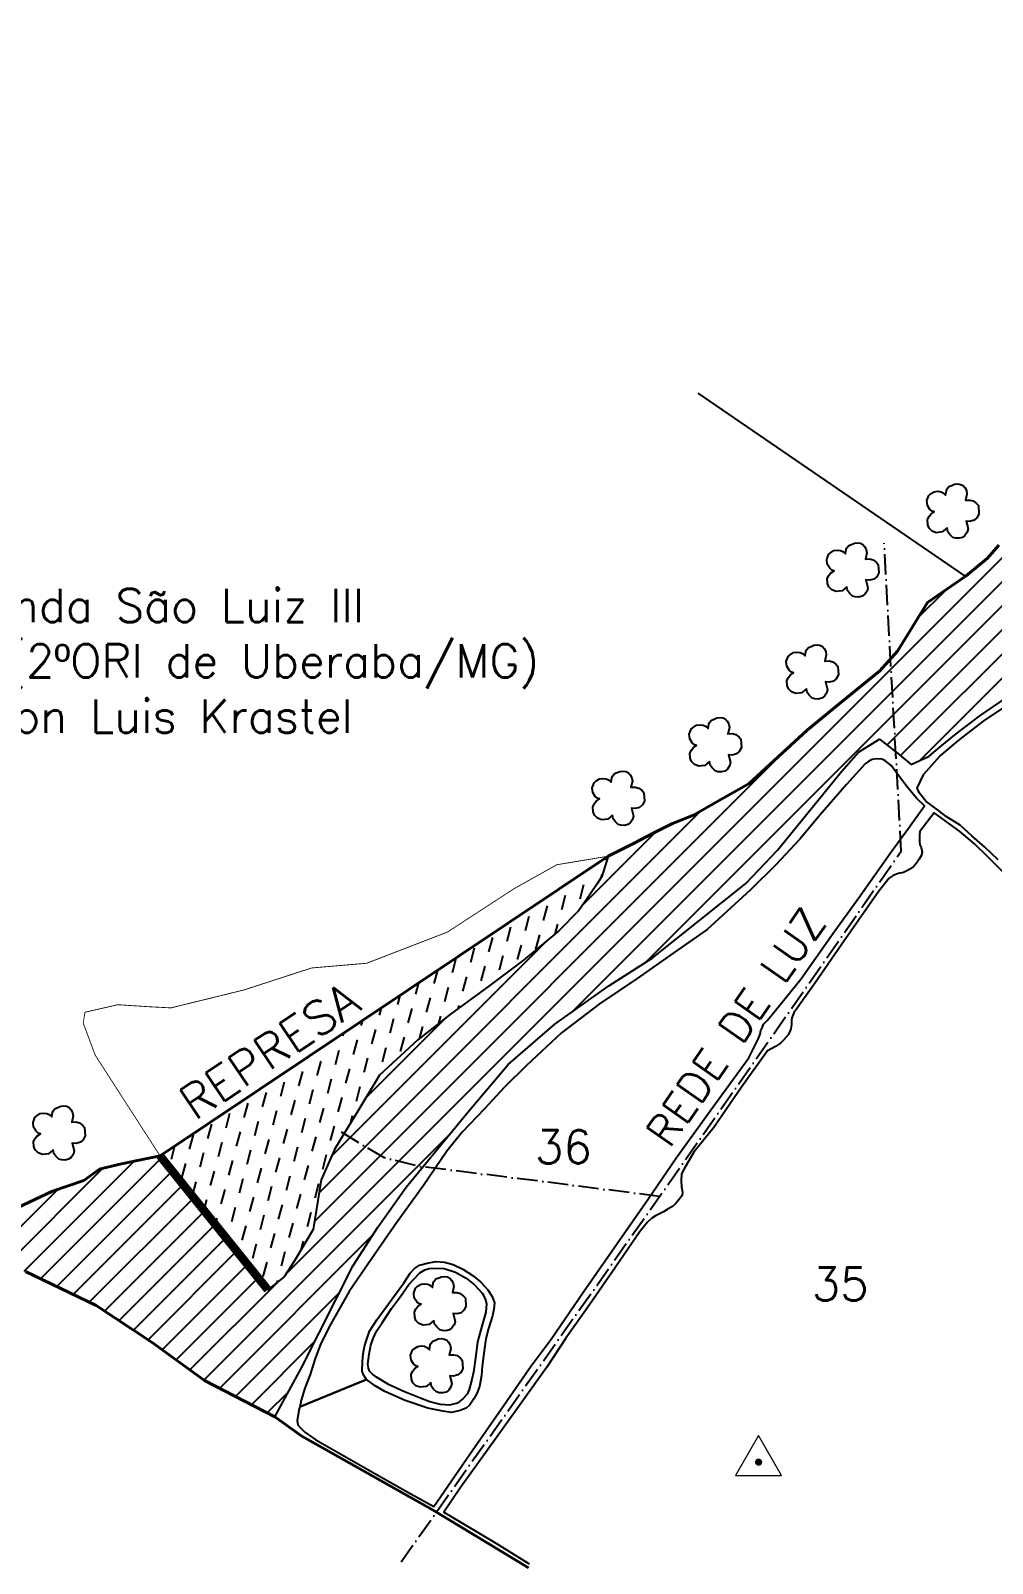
# Model space of a CAD drawing. Extents: x 734891 to 739346, y 7807240 to 7810390.
# Drawn here: x 735827 to 736393, y 7808671 to 7809572 of the extents above; entities that cross this region are included whole.
import ezdxf

# ---------------------------------------------------------------- set-up
doc = ezdxf.new("R2010")
doc.units = 0
doc.linetypes.add('ACAD_ISO10W100', pattern=[18, 12, -3, 0, -3])
doc.linetypes.add('CONTINUO', pattern=[0])
doc.layers.add('0114000037', color=1, linetype='Continuous', lineweight=40)
for name, color, linetype in [('0114000037029', 5, 'Continuous'), ('0114000037035', 5, 'Continuous'), ('0114000037036', 5, 'Continuous'), ('APP', 1, 'Continuous'), ('MATO', 3, 'Continuous'), ('REDE_DE_LUZ', 6, 'Continuous'), ('REPRESA', 7, 'CONTINUO'), ('SETA_NORTE', 3, 'Continuous'), ('TEXTO', 7, 'Continuous'), ('TEXTO CONFRONTANTES', 7, 'Continuous'), ('TEXTO_NUN_TAL', 7, 'Continuous')]:
    doc.layers.add(name, color=color, linetype=linetype)
doc.styles.add('ROMANS', font='romans', dxfattribs={"height": 0.2})
doc.styles.add('SIMPLEX', font='simplex', dxfattribs={"height": 0.2})

# ---------------------------------------------------------------- blocks, each defined once
blk = doc.blocks.new('A$C309442C0')
at = {"layer": 'SETA_NORTE', "linetype": 'Continuous'}
h = blk.add_hatch(dxfattribs=at)
h.set_pattern_fill('ANSI31', color=256, scale=0.1375, angle=-90, style=0)
h.set_pattern_definition([(315, (-215853.3434, 13873.16845), (0.3086963042, 0.3086963042), [])])
h.paths.add_polyline_path([(73.46, 97.41), (74.7, 104.95), (60.04, 110.83)])
h = blk.add_hatch(dxfattribs=at)
h.set_pattern_fill('ANSI31', color=256, scale=0.1375, angle=180, style=0)
h.set_pattern_definition([(225, (13869.59828, 216024.21475), (0.3086963042, -0.3086963042), [])])
h.paths.add_polyline_path([(93.84, 97.41), (101.38, 96.17), (107.26, 110.83)])
h = blk.add_hatch(dxfattribs=at)
h.set_pattern_fill('ANSI31', color=256, scale=0.1375, style=0)
h.set_pattern_definition([(45, (-13702.2971, -215849.77324), (-0.3086963042, 0.3086963042), [])])
h.paths.add_polyline_path([(73.46, 77.03), (65.92, 78.27), (60.04, 63.61)])
h = blk.add_hatch(dxfattribs=at)
h.set_pattern_fill('ANSI31', color=256, scale=0.1375, angle=90, style=0)
h.set_pattern_definition([(135, (216020.6446, -13698.72693), (-0.3086963042, -0.3086963042), [])])
h.paths.add_polyline_path([(93.84, 77.03), (92.6, 69.49), (107.26, 63.61)])
for p, q in [((83.1, 155.96), (83.65, 156.51)), ((83.23, 156.73), (83.65, 157.15)), ((83.35, 157.49), (83.65, 157.79)), ((83.48, 158.25), (83.65, 158.42)), ((83.6, 159.02), (83.65, 159.06)), ((82.47, 152.15), (83.65, 153.33)), ((82.6, 152.91), (83.65, 153.96)), ((82.73, 153.68), (83.65, 154.6)), ((82.85, 154.44), (83.65, 155.24)), ((82.98, 155.2), (83.65, 155.88)), ((81.97, 149.1), (83.65, 150.78)), ((82.1, 149.86), (83.65, 151.42)), ((82.22, 150.63), (83.65, 152.05)), ((82.35, 151.39), (83.65, 152.69)), ((81.34, 145.29), (83.65, 147.59)), ((81.47, 146.05), (83.65, 148.23)), ((81.59, 146.81), (83.65, 148.87)), ((81.72, 147.58), (83.65, 149.51)), ((81.85, 148.34), (83.65, 150.14)), ((80.72, 141.47), (83.65, 144.41)), ((80.84, 142.24), (83.65, 145.05)), ((80.97, 143), (83.65, 145.68)), ((81.09, 143.76), (83.65, 146.32)), ((81.22, 144.53), (83.65, 146.96)), ((80.09, 137.66), (83.65, 141.22)), ((80.21, 138.42), (83.65, 141.86)), ((80.34, 139.19), (83.65, 142.5)), ((80.46, 139.95), (83.65, 143.14)), ((80.59, 140.71), (83.65, 143.77)), ((79.59, 134.61), (83.65, 138.68)), ((79.71, 135.37), (83.65, 139.31)), ((79.84, 136.14), (83.65, 139.95)), ((79.96, 136.9), (83.65, 140.59)), ((78.96, 130.8), (83.65, 135.49)), ((79.08, 131.56), (83.65, 136.13)), ((79.21, 132.32), (83.65, 136.77)), ((79.33, 133.09), (83.65, 137.4)), ((79.46, 133.85), (83.65, 138.04)), ((78.33, 126.98), (83.65, 132.31)), ((78.45, 127.75), (83.65, 132.94)), ((78.58, 128.51), (83.65, 133.58)), ((78.71, 129.27), (83.65, 134.22)), ((78.83, 130.03), (83.65, 134.85)), ((77.83, 123.93), (83.65, 129.76)), ((77.95, 124.7), (83.65, 130.39)), ((78.08, 125.46), (83.65, 131.03)), ((78.2, 126.22), (83.65, 131.67)), ((77.2, 120.12), (83.65, 126.57)), ((77.32, 120.88), (83.65, 127.21)), ((77.45, 121.65), (83.65, 127.85)), ((77.58, 122.41), (83.65, 128.48)), ((77.7, 123.17), (83.65, 129.12)), ((76.57, 116.31), (83.65, 123.39)), ((76.7, 117.07), (83.65, 124.02)), ((76.82, 117.83), (83.65, 124.66)), ((76.95, 118.59), (83.65, 125.3)), ((77.07, 119.36), (83.65, 125.94)), ((75.94, 112.49), (83.65, 120.2)), ((76.07, 113.26), (83.65, 120.84)), ((76.19, 114.02), (83.65, 121.48)), ((76.32, 114.78), (83.65, 122.11)), ((76.44, 115.54), (83.65, 122.75)), ((75.44, 109.44), (83.65, 117.65)), ((75.57, 110.21), (83.65, 118.29)), ((75.69, 110.97), (83.65, 118.93)), ((75.82, 111.73), (83.65, 119.57)), ((74.81, 105.63), (83.65, 114.47)), ((74.94, 106.39), (83.65, 115.11)), ((75.06, 107.16), (83.65, 115.74)), ((75.19, 107.92), (83.65, 116.38)), ((75.31, 108.68), (83.65, 117.02)), ((74.18, 101.82), (83.65, 111.28)), ((74.31, 102.58), (83.65, 111.92)), ((74.43, 103.34), (83.65, 112.56)), ((74.56, 104.1), (83.65, 113.19)), ((74.69, 104.87), (83.65, 113.83)), ((60.04, 110.83), (74.7, 104.95)), ((60.04, 110.83), (65.92, 96.17)), ((73.68, 98.77), (83.65, 108.74)), ((73.81, 99.53), (83.65, 109.37)), ((73.93, 100.29), (83.65, 110.01)), ((74.06, 101.05), (83.65, 110.65)), ((107.26, 110.83), (92.6, 104.95)), ((107.26, 110.83), (101.38, 96.17)), ((73.53, 97.34), (83.65, 107.46)), ((73.56, 98), (83.65, 108.1)), ((73.85, 97.02), (83.65, 106.82)), ((74.17, 96.7), (83.65, 106.19)), ((74.49, 96.39), (83.65, 105.55)), ((74.8, 96.07), (83.65, 104.91)), ((75.12, 95.75), (83.65, 104.28)), ((75.44, 95.43), (83.65, 103.64)), ((75.76, 95.11), (83.65, 103)), ((76.08, 94.79), (83.65, 102.37)), ((76.4, 94.47), (83.65, 101.73)), ((76.72, 94.16), (83.65, 101.09)), ((77.03, 93.84), (83.65, 100.45)), ((77.35, 93.52), (83.65, 99.82)), ((77.67, 93.2), (83.65, 99.18)), ((77.99, 92.88), (83.65, 98.54)), ((78.31, 92.56), (83.65, 97.91)), ((78.63, 92.24), (83.65, 97.27)), ((78.94, 91.93), (83.65, 96.63)), ((83.79, 87.22), (93.97, 97.39)), ((84.43, 87.22), (94.51, 97.3)), ((85.07, 87.22), (95.06, 97.21)), ((85.71, 87.22), (95.61, 97.12)), ((86.34, 87.22), (96.15, 97.03)), ((86.98, 87.22), (96.7, 96.94)), ((87.62, 87.22), (97.25, 96.85)), ((88.25, 87.22), (97.8, 96.76)), ((88.89, 87.22), (98.34, 96.67)), ((89.53, 87.22), (98.89, 96.58)), ((90.17, 87.22), (99.44, 96.49)), ((90.8, 87.22), (99.98, 96.4)), ((91.44, 87.22), (100.53, 96.31)), ((92.08, 87.22), (101.08, 96.22)), ((92.71, 87.22), (101.62, 96.13)), ((79.26, 91.61), (83.65, 95.99)), ((79.58, 91.29), (83.65, 95.36)), ((79.9, 90.97), (83.65, 94.72)), ((80.22, 90.65), (83.65, 94.08)), ((80.54, 90.33), (83.65, 93.45)), ((93.35, 87.22), (102.17, 96.04)), ((93.99, 87.22), (102.72, 95.95)), ((94.62, 87.22), (103.27, 95.86)), ((95.26, 87.22), (103.81, 95.77)), ((95.9, 87.22), (104.36, 95.68)), ((96.54, 87.22), (104.91, 95.59)), ((97.17, 87.22), (105.45, 95.5)), ((97.81, 87.22), (106, 95.41)), ((98.45, 87.22), (106.55, 95.32)), ((99.08, 87.22), (107.09, 95.23)), ((99.72, 87.22), (107.64, 95.14)), ((100.36, 87.22), (108.19, 95.05)), ((100.99, 87.22), (108.73, 94.96)), ((101.63, 87.22), (109.28, 94.87)), ((102.27, 87.22), (109.83, 94.78)), ((102.91, 87.22), (110.38, 94.69)), ((103.54, 87.22), (110.92, 94.6)), ((104.18, 87.22), (111.47, 94.51)), ((104.82, 87.22), (112.02, 94.42)), ((105.45, 87.22), (112.56, 94.33)), ((106.09, 87.22), (113.11, 94.24)), ((106.73, 87.22), (113.66, 94.15)), ((107.37, 87.22), (114.2, 94.06)), ((108, 87.22), (114.75, 93.97)), ((108.64, 87.22), (115.3, 93.88)), ((109.28, 87.22), (115.84, 93.79)), ((109.91, 87.22), (116.39, 93.7)), ((110.55, 87.22), (116.94, 93.61)), ((111.19, 87.22), (117.49, 93.52)), ((111.82, 87.22), (118.03, 93.43)), ((112.46, 87.22), (118.58, 93.34)), ((113.1, 87.22), (119.13, 93.25)), ((113.74, 87.22), (119.67, 93.16)), ((80.86, 90.02), (83.65, 92.81)), ((81.17, 89.7), (83.65, 92.17)), ((81.49, 89.38), (83.65, 91.54)), ((81.81, 89.06), (83.65, 90.9)), ((82.13, 88.74), (83.65, 90.26)), ((114.37, 87.22), (120.22, 93.07)), ((115.01, 87.22), (120.77, 92.98)), ((115.65, 87.22), (121.31, 92.89)), ((116.28, 87.22), (121.86, 92.8)), ((116.92, 87.22), (122.41, 92.71)), ((117.56, 87.22), (122.95, 92.62)), ((118.19, 87.22), (123.5, 92.53)), ((118.83, 87.22), (124.05, 92.44)), ((119.47, 87.22), (124.6, 92.35)), ((120.11, 87.22), (125.14, 92.26)), ((120.74, 87.22), (125.69, 92.17)), ((121.38, 87.22), (126.24, 92.08)), ((122.02, 87.22), (126.78, 91.99)), ((122.65, 87.22), (127.33, 91.9)), ((123.29, 87.22), (127.88, 91.81)), ((123.93, 87.22), (128.42, 91.72)), ((124.56, 87.22), (128.97, 91.63)), ((125.2, 87.22), (129.52, 91.54)), ((125.84, 87.22), (130.07, 91.45)), ((126.48, 87.22), (130.61, 91.36)), ((127.11, 87.22), (131.16, 91.27)), ((127.75, 87.22), (131.71, 91.18)), ((128.39, 87.22), (132.25, 91.09)), ((129.02, 87.22), (132.8, 91)), ((129.66, 87.22), (133.35, 90.91)), ((130.3, 87.22), (133.89, 90.82)), ((130.94, 87.22), (134.44, 90.73)), ((131.57, 87.22), (134.99, 90.64)), ((132.21, 87.22), (135.53, 90.55)), ((132.85, 87.22), (136.08, 90.46)), ((133.48, 87.22), (136.63, 90.37)), ((134.12, 87.22), (137.18, 90.28)), ((134.76, 87.22), (137.72, 90.19)), ((11.78, 87.19), (11.81, 87.22)), ((12.32, 87.1), (12.45, 87.22)), ((12.87, 87.01), (13.08, 87.22)), ((13.42, 86.92), (13.72, 87.22)), ((13.97, 86.83), (14.36, 87.22)), ((14.51, 86.74), (15, 87.22)), ((15.06, 86.65), (15.63, 87.22)), ((15.61, 86.56), (16.27, 87.22)), ((16.15, 86.47), (16.91, 87.22)), ((16.7, 86.38), (17.54, 87.22)), ((17.25, 86.29), (18.18, 87.22)), ((17.79, 86.2), (18.82, 87.22)), ((18.34, 86.11), (19.45, 87.22)), ((18.89, 86.02), (20.09, 87.22)), ((19.43, 85.93), (20.73, 87.22)), ((19.98, 85.84), (21.37, 87.22)), ((20.53, 85.75), (22, 87.22)), ((21.08, 85.66), (22.64, 87.22)), ((21.62, 85.57), (23.28, 87.22)), ((22.17, 85.48), (23.91, 87.22)), ((22.72, 85.39), (24.55, 87.22)), ((23.26, 85.3), (25.19, 87.22)), ((23.81, 85.21), (25.82, 87.22)), ((24.36, 85.12), (26.46, 87.22)), ((24.9, 85.03), (27.1, 87.22)), ((25.45, 84.94), (27.74, 87.22)), ((26, 84.85), (28.37, 87.22)), ((26.54, 84.76), (29.01, 87.22)), ((27.09, 84.67), (29.65, 87.22)), ((27.64, 84.58), (30.28, 87.22)), ((28.19, 84.49), (30.92, 87.22)), ((28.73, 84.4), (31.56, 87.22)), ((29.28, 84.31), (32.2, 87.22)), ((29.83, 84.22), (32.83, 87.22)), ((30.37, 84.12), (33.47, 87.22)), ((30.92, 84.03), (34.11, 87.22)), ((31.47, 83.94), (34.74, 87.22)), ((32.01, 83.85), (35.38, 87.22)), ((32.56, 83.76), (36.02, 87.22)), ((33.11, 83.67), (36.65, 87.22)), ((33.66, 83.58), (37.29, 87.22)), ((34.2, 83.49), (37.93, 87.22)), ((34.75, 83.4), (38.57, 87.22)), ((35.3, 83.31), (39.2, 87.22)), ((35.84, 83.22), (39.84, 87.22)), ((36.39, 83.13), (40.48, 87.22)), ((36.94, 83.04), (41.11, 87.22)), ((37.48, 82.95), (41.75, 87.22)), ((38.03, 82.86), (42.39, 87.22)), ((38.58, 82.77), (43.02, 87.22)), ((39.12, 82.68), (43.66, 87.22)), ((39.67, 82.59), (44.3, 87.22)), ((40.22, 82.5), (44.94, 87.22)), ((40.77, 82.41), (45.57, 87.22)), ((41.31, 82.32), (46.21, 87.22)), ((41.86, 82.23), (46.85, 87.22)), ((42.41, 82.14), (47.48, 87.22)), ((42.95, 82.05), (48.12, 87.22)), ((43.5, 81.96), (48.76, 87.22)), ((44.05, 81.87), (49.4, 87.22)), ((44.59, 81.78), (50.03, 87.22)), ((45.14, 81.69), (50.67, 87.22)), ((45.69, 81.6), (51.31, 87.22)), ((46.23, 81.51), (51.94, 87.22)), ((46.78, 81.42), (52.58, 87.22)), ((47.33, 81.33), (53.22, 87.22)), ((47.88, 81.24), (53.85, 87.22)), ((48.42, 81.15), (54.49, 87.22)), ((48.97, 81.06), (55.13, 87.22)), ((49.52, 80.97), (55.77, 87.22)), ((50.06, 80.88), (56.4, 87.22)), ((50.61, 80.79), (57.04, 87.22)), ((51.16, 80.7), (57.68, 87.22)), ((51.7, 80.61), (58.31, 87.22)), ((52.25, 80.52), (58.95, 87.22)), ((52.8, 80.43), (59.59, 87.22)), ((53.35, 80.34), (60.22, 87.22)), ((53.89, 80.25), (60.86, 87.22)), ((54.44, 80.16), (61.5, 87.22)), ((54.99, 80.07), (62.14, 87.22)), ((55.53, 79.98), (62.77, 87.22)), ((56.08, 79.89), (63.41, 87.22)), ((56.63, 79.8), (64.05, 87.22)), ((57.17, 79.71), (64.68, 87.22)), ((57.72, 79.62), (65.32, 87.22)), ((58.27, 79.53), (65.96, 87.22)), ((58.81, 79.44), (66.59, 87.22)), ((59.36, 79.35), (67.23, 87.22)), ((59.91, 79.26), (67.87, 87.22)), ((83.65, 87.22), (60.04, 63.61)), ((60.46, 79.17), (68.51, 87.22)), ((61, 79.08), (69.14, 87.22)), ((61.55, 78.99), (69.78, 87.22)), ((62.1, 78.9), (70.42, 87.22)), ((62.64, 78.81), (71.05, 87.22)), ((63.19, 78.72), (71.69, 87.22)), ((63.74, 78.63), (72.33, 87.22)), ((64.28, 78.54), (72.97, 87.22)), ((64.83, 78.45), (73.6, 87.22)), ((65.38, 78.36), (74.24, 87.22)), ((65.92, 78.27), (74.88, 87.22)), ((66.47, 78.18), (75.51, 87.22)), ((67.02, 78.09), (76.15, 87.22)), ((67.57, 78), (76.79, 87.22)), ((68.11, 77.91), (77.42, 87.22)), ((68.66, 77.82), (78.06, 87.22)), ((69.21, 77.73), (78.7, 87.22)), ((69.75, 77.64), (79.34, 87.22)), ((70.3, 77.55), (79.97, 87.22)), ((70.85, 77.46), (80.61, 87.22)), ((71.39, 77.37), (81.25, 87.22)), ((71.94, 77.28), (81.88, 87.22)), ((72.49, 77.19), (82.52, 87.22)), ((73.04, 77.1), (83.16, 87.22)), ((82.45, 88.42), (83.65, 89.62)), ((82.77, 88.1), (83.65, 88.99)), ((83.09, 87.79), (83.65, 88.35)), ((83.4, 87.47), (83.65, 87.71)), ((83.65, 87.08), (83.72, 87.15)), ((135.39, 87.22), (138.27, 90.1)), ((136.03, 87.22), (138.82, 90.01)), ((136.67, 87.22), (139.36, 89.92)), ((137.31, 87.22), (139.91, 89.83)), ((137.94, 87.22), (140.46, 89.74)), ((138.58, 87.22), (141, 89.65)), ((139.22, 87.22), (141.55, 89.56)), ((139.85, 87.22), (142.1, 89.46)), ((140.49, 87.22), (142.64, 89.37)), ((141.13, 87.22), (143.19, 89.28)), ((141.76, 87.22), (143.74, 89.19)), ((142.4, 87.22), (144.29, 89.1)), ((143.04, 87.22), (144.83, 89.01)), ((143.68, 87.22), (145.38, 88.92)), ((144.31, 87.22), (145.93, 88.83)), ((144.95, 87.22), (146.47, 88.74)), ((145.59, 87.22), (147.02, 88.65)), ((146.22, 87.22), (147.57, 88.56)), ((146.86, 87.22), (148.11, 88.47)), ((147.5, 87.22), (148.66, 88.38)), ((148.14, 87.22), (149.21, 88.29)), ((148.77, 87.22), (149.76, 88.2)), ((149.41, 87.22), (150.3, 88.11)), ((150.05, 87.22), (150.85, 88.02)), ((150.68, 87.22), (151.4, 87.93)), ((151.32, 87.22), (151.94, 87.84)), ((151.96, 87.22), (152.49, 87.75)), ((152.59, 87.22), (153.04, 87.66)), ((153.23, 87.22), (153.58, 87.57)), ((153.87, 87.22), (154.13, 87.48)), ((154.51, 87.22), (154.68, 87.39)), ((155.14, 87.22), (155.22, 87.3)), ((83.65, 86.44), (84.04, 86.83)), ((83.65, 85.8), (84.36, 86.51)), ((83.65, 85.17), (84.68, 86.19)), ((83.65, 84.53), (85, 85.87)), ((83.65, 83.89), (85.32, 85.56)), ((83.65, 83.25), (85.63, 85.24)), ((83.65, 82.62), (85.95, 84.92)), ((83.65, 81.98), (86.27, 84.6)), ((83.65, 81.34), (86.59, 84.28)), ((83.65, 80.71), (86.91, 83.96)), ((83.65, 80.07), (87.23, 83.64)), ((83.65, 79.43), (87.54, 83.33)), ((83.65, 78.8), (87.86, 83.01)), ((83.65, 78.16), (88.18, 82.69)), ((83.65, 77.52), (88.5, 82.37)), ((83.65, 76.88), (88.82, 82.05)), ((83.65, 76.25), (89.14, 81.73)), ((83.65, 75.61), (89.46, 81.42)), ((60.04, 63.61), (65.92, 78.27)), ((83.65, 74.97), (89.77, 81.1)), ((83.65, 74.34), (90.09, 80.78)), ((83.65, 73.7), (90.41, 80.46)), ((83.65, 73.06), (90.73, 80.14)), ((83.65, 72.42), (91.05, 79.82)), ((83.65, 71.79), (91.37, 79.5)), ((83.65, 71.15), (91.69, 79.19)), ((83.65, 70.51), (92, 78.87)), ((83.65, 69.88), (92.32, 78.55)), ((83.65, 69.24), (92.64, 78.23)), ((107.26, 63.61), (101.38, 78.27)), ((83.65, 68.6), (92.96, 77.91)), ((83.65, 67.97), (93.28, 77.59)), ((83.65, 67.33), (93.6, 77.27)), ((83.65, 66.69), (93.81, 76.86)), ((83.65, 66.05), (93.69, 76.09)), ((83.65, 65.42), (93.56, 75.33)), ((83.65, 64.78), (93.44, 74.57)), ((83.65, 64.14), (93.31, 73.8)), ((83.65, 63.51), (93.19, 73.04)), ((83.65, 62.87), (93.06, 72.28)), ((60.04, 63.61), (74.7, 69.49)), ((83.65, 62.23), (92.94, 71.52)), ((83.65, 61.6), (92.81, 70.75)), ((83.65, 60.96), (92.68, 69.99)), ((83.65, 60.32), (92.56, 69.23)), ((107.26, 63.61), (92.6, 69.49)), ((83.65, 59.68), (92.43, 68.47)), ((83.65, 59.05), (92.31, 67.7)), ((83.65, 58.41), (92.18, 66.94)), ((83.65, 57.77), (92.06, 66.18)), ((83.65, 57.14), (91.93, 65.42)), ((83.65, 56.5), (91.8, 64.65)), ((83.65, 55.86), (91.68, 63.89)), ((83.65, 55.22), (91.55, 63.13)), ((83.65, 54.59), (91.43, 62.37)), ((83.65, 53.95), (91.3, 61.6)), ((83.65, 53.31), (91.18, 60.84)), ((83.65, 52.68), (91.05, 60.08)), ((83.65, 52.04), (90.93, 59.31)), ((83.65, 51.4), (90.8, 58.55)), ((83.65, 50.77), (90.67, 57.79)), ((83.65, 50.13), (90.55, 57.03)), ((83.65, 49.49), (90.42, 56.26)), ((83.65, 48.85), (90.3, 55.5)), ((83.65, 48.22), (90.17, 54.74)), ((83.65, 47.58), (90.05, 53.98)), ((83.65, 46.94), (89.92, 53.21)), ((83.65, 46.31), (89.79, 52.45)), ((83.65, 45.67), (89.67, 51.69)), ((83.65, 45.03), (89.54, 50.93)), ((83.65, 44.4), (89.42, 50.16)), ((83.65, 43.76), (89.29, 49.4)), ((83.65, 43.12), (89.17, 48.64)), ((83.65, 42.48), (89.04, 47.87)), ((83.65, 41.85), (88.92, 47.11)), ((83.65, 41.21), (88.79, 46.35)), ((83.65, 40.57), (88.66, 45.59)), ((83.65, 39.94), (88.54, 44.82)), ((83.65, 39.3), (88.41, 44.06)), ((83.65, 38.66), (88.29, 43.3)), ((83.65, 38.02), (88.16, 42.54)), ((83.65, 37.39), (88.04, 41.77)), ((83.65, 36.75), (87.91, 41.01)), ((83.65, 36.11), (87.78, 40.25)), ((83.65, 35.48), (87.66, 39.49)), ((83.65, 34.84), (87.53, 38.72)), ((83.65, 34.2), (87.41, 37.96)), ((83.65, 33.57), (87.28, 37.2)), ((83.65, 32.93), (87.16, 36.43)), ((83.65, 32.29), (87.03, 35.67)), ((83.65, 31.65), (86.91, 34.91)), ((83.65, 31.02), (86.78, 34.15)), ((83.65, 30.38), (86.65, 33.38)), ((83.65, 29.74), (86.53, 32.62)), ((83.65, 29.11), (86.4, 31.86)), ((83.65, 28.47), (86.28, 31.1)), ((83.65, 27.83), (86.15, 30.33)), ((83.65, 27.2), (86.03, 29.57)), ((83.65, 26.56), (85.9, 28.81)), ((83.65, 25.92), (85.77, 28.05)), ((83.65, 25.28), (85.65, 27.28)), ((83.65, 24.65), (85.52, 26.52)), ((83.65, 24.01), (85.4, 25.76)), ((83.65, 23.37), (85.27, 25)), ((83.65, 22.74), (85.15, 24.23)), ((83.65, 22.1), (85.02, 23.47)), ((83.65, 21.46), (84.9, 22.71)), ((83.65, 20.83), (84.77, 21.94)), ((83.65, 20.19), (84.64, 21.18)), ((83.65, 19.55), (84.52, 20.42)), ((83.65, 18.91), (84.39, 19.66)), ((83.65, 18.28), (84.27, 18.89)), ((83.65, 17.64), (84.14, 18.13)), ((83.65, 17), (84.02, 17.37)), ((83.65, 16.37), (83.89, 16.61)), ((83.65, 15.73), (83.76, 15.84))]:
    blk.add_line(p, q, dxfattribs=at)
blk.add_lwpolyline([(93.84, 77.03), (155.72, 87.22), (93.84, 97.41), (83.65, 159.29), (73.46, 97.41), (11.58, 87.22), (73.46, 77.03), (83.65, 15.15)], close=True, dxfattribs=at)
for points in [[(83.65, 87.22), (83.65, 159.29)], [(83.65, 87.22), (73.46, 97.41)], [(83.65, 87.22), (93.84, 97.41)], [(11.58, 87.22), (155.72, 87.22)], [(83.65, 87.22), (73.46, 77.03)], [(83.65, 87.22), (93.84, 77.03)], [(83.65, 87.22), (83.65, 15.15)]]:
    blk.add_lwpolyline(points, dxfattribs=at)
at = {"layer": 'SETA_NORTE', "color": 7, "lineweight": 30, "style": 'ROMANS', "width": 0.8}
for s, height, p in [('N ', 8.938, (79.47, 163.6)), ('NE', 6.875, (107.97, 113.71)), ('NO', 6.875, (49.06, 113.22)), ('W', 8.94, (-0.68, 82.95)), ('E', 8.94, (158.6, 82.11)), ('SO', 6.875, (49.53, 55.28)), ('SE', 6.875, (108.31, 55.02)), ('S', 8.94, (80.57, 0))]:
    blk.add_text(s, height=height, dxfattribs=at).set_placement(p)

msp = doc.modelspace()

# ---------------------------------------------------------------- hatches: boundary and pattern name
at = {"layer": 'APP'}
h = msp.add_hatch(dxfattribs=at)
h.set_pattern_fill('ANSI31', color=256, scale=80)
h.set_pattern_definition([(45, (0, 0), (-7.071067812, 7.071067812), [])])
h.paths.add_polyline_path([(736326.25, 7809155.5), (736336.96, 7809147.45), (736344.86, 7809140.67), (736355.48, 7809145.54), (736361.95, 7809151.1), (736371.37, 7809158.71), (736385.24, 7809169.41), (736400.81, 7809179.93), (736417.41, 7809190.96), (736430.21, 7809198.96), (736442.02, 7809206.66), (736454.23, 7809214.58), (736464.59, 7809221.47), (736480.56, 7809232.3), (736496.47, 7809243.82), (736514.84, 7809257.1), (736524.66, 7809263.8), (736540.27, 7809274.17), (736554.91, 7809282.6), (736570.71, 7809291.58), (736586.97, 7809300.96), (736603.93, 7809309.82), (736619.97, 7809318.01), (736637.78, 7809327.54), (736656.48, 7809337.06), (736673.72, 7809343.9), (736690.2, 7809350.37), (736709.18, 7809356.14), (736728.18, 7809361.05), (736746.91, 7809364.9), (736763.25, 7809368.56), (736782.67, 7809372.69), (736800.84, 7809376.35), (736818.85, 7809380.33), (736837.75, 7809382.48), (736856.38, 7809384.46), (736876.02, 7809385.23), (736894.49, 7809385.76), (736912.74, 7809384.78), (736928.77, 7809384.54), (736945.88, 7809385.36), (736964.94, 7809386.86), (736981.1, 7809385.8), (736982.86, 7809385.74), (736996.98, 7809387.83), (737000.97, 7809387.73), (737019.67, 7809385.86), (737037.05, 7809377.95), (737052.59, 7809373.8), (737054.12, 7809373.58), (737108, 7809362.37), (737120.19, 7809361.19), (737133.39, 7809360.45), (737148.85, 7809361.97), (737190.26, 7809354.82), (737219.09, 7809347.1), (737239.58, 7809341.9), (737258.73, 7809337.36), (737279.85, 7809334.39), (737301.95, 7809332.1), (737323.36, 7809327.84), (737344.97, 7809320.87), (737364.6, 7809312.68), (737384.17, 7809303.43), (737403.87, 7809295.93), (737423.66, 7809289.89), (737441.44, 7809284.91), (737462.95, 7809278.87), (737481.92, 7809274.35), (737498.74, 7809273.93), (737520.62, 7809281.34), (737537.97, 7809293.93), (737553.08, 7809307.55), (737564.43, 7809320.59), (737574.49, 7809332.1), (737584.37, 7809343.29), (737594.45, 7809353.14), (737606.54, 7809360.8), (737625, 7809362.81), (737493.78, 7809403.45), (737466.42, 7809395.44), (737454.94, 7809392.07), (737431.73, 7809389.53), (737405.79, 7809387.2), (737386.63, 7809392.08), (737367.49, 7809392.69), (737348.73, 7809397.16), (737325.62, 7809401.06), (737311.95, 7809401.27), (737286.35, 7809400.38), (737260.87, 7809402.46), (737247.25, 7809405.89), (737229.73, 7809407.28), (737204.14, 7809412.26), (737185.75, 7809414.72), (737167.25, 7809415), (737145.65, 7809412.44), (737124.72, 7809411.95), (737099.35, 7809415.4), (737085.28, 7809421.09), (737066.34, 7809424.44), (737051.67, 7809427.8), (737026.02, 7809428.76), (737016.12, 7809428.83), (737001.3, 7809427.61), (736974.88, 7809430.99), (736939.59, 7809432.9), (736906.74, 7809436.39), (736865.96, 7809437.09), (736848.54, 7809439.86), (736819.3, 7809438.8), (736791.93, 7809436.62), (736754.72, 7809432.96), (736726.85, 7809427.25), (736698.86, 7809417.2), (736666.3, 7809408.63), (736639.45, 7809404.93), (736605.37, 7809391.22), (736588.04, 7809383.6), (736570.14, 7809371), (736553.64, 7809364.98), (736532.2, 7809357.67), (736501.94, 7809341.15), (736473.08, 7809326.95), (736457.56, 7809322.85), (736431.23, 7809305.71), (736411.62, 7809285.9), (736403.41, 7809275.57), (736396.48, 7809269.64), (736389.85, 7809261.94), (736377.38, 7809251.59), (736354.61, 7809235.85), (736336.95, 7809207.32), (736326.47, 7809195.73), (736316.05, 7809187.36), (736299.34, 7809173.54), (736283.86, 7809160.9), (736249.75, 7809129.57), (736230.27, 7809118.6), (736216.95, 7809110.92), (736204.65, 7809105.96), (736193.54, 7809100.58), (736181.7, 7809094.17), (736166.7, 7809086.75), (736162.98, 7809074.9), (736160.34, 7809070.6), (736156.14, 7809064.47), (736149.55, 7809054.91), (736137.86, 7809042.94), (736116.92, 7809025.65), (736096.65, 7809010.43), (736074.11, 7808993.96), (736054.89, 7808978.81), (736032.37, 7808958.07), (736019.07, 7808935.99), (736012.22, 7808924.75), (736006.03, 7808914.79), (735997.95, 7808896.49), (735993.32, 7808867.27), (735982.33, 7808848.86), (735976.23, 7808839.46), (735966.62, 7808831.88), (735903.27, 7808910.6), (735889.02, 7808907.66), (735878.77, 7808905.48), (735867.62, 7808902.76), (735858.51, 7808896.14), (735839.99, 7808889.75), (735812.11, 7808876.66), (735792.69, 7808868.68), (735780.08, 7808860.66), (735824.19, 7808842.57), (735865.78, 7808822.53), (735898.59, 7808800.94), (735929.35, 7808778.5), (735970.73, 7808757.16), (735986.36, 7808785.9), (736016.87, 7808846.14), (736031.36, 7808868.63), (736047.95, 7808892.28), (736085.23, 7808937.52), (736107.94, 7808964.34), (736135.42, 7808987.95), (736167.19, 7809010.64), (736192.7, 7809026.88), (736247.68, 7809070.76), (736266.34, 7809090.37), (736303.97, 7809136.51), (736313.91, 7809147.91)])
at = {"layer": 'REPRESA'}
h = msp.add_hatch(dxfattribs=at)
h.set_pattern_fill('DASH', color=4, scale=70, angle=255)
h.set_pattern_definition([(255, (0, 0), (6.187184335, -10.716517625), [8.75, -8.75])])
h.paths.add_polyline_path([(736019.07, 7808935.99), (736032.37, 7808958.07), (736054.89, 7808978.81), (736074.11, 7808993.96), (736096.65, 7809010.43), (736116.92, 7809025.65), (736137.86, 7809042.94), (736149.55, 7809054.91), (736156.14, 7809064.47), (736160.34, 7809070.6), (736162.98, 7809074.9), (736166.7, 7809086.75), (735903.27, 7808910.6), (735966.62, 7808831.88), (735976.23, 7808839.46), (735982.33, 7808848.86), (735993.32, 7808867.27), (735997.95, 7808896.49), (736006.03, 7808914.79), (736012.22, 7808924.75)])
h.dxf.unprotected_set("ltscale", 0)

# ---------------------------------------------------------------- linework, layer by layer
at = {"layer": '0114000037'}
for points in [[(736396.48, 7809269.64), (736389.85, 7809261.94), (736377.38, 7809251.59), (736354.61, 7809235.85), (736336.95, 7809207.32), (736326.47, 7809195.73), (736316.04, 7809187.36), (736299.34, 7809173.54), (736283.86, 7809160.9), (736249.74, 7809129.57), (736230.27, 7809118.6), (736216.95, 7809110.92), (736204.65, 7809105.96), (736193.54, 7809100.58), (736181.7, 7809094.17), (736166.7, 7809086.75), (735903.27, 7808910.6), (735889.02, 7808907.66), (735878.77, 7808905.48), (735867.62, 7808902.76), (735858.51, 7808896.14), (735839.98, 7808889.75), (735812.11, 7808876.66)], [(735824.19, 7808842.57), (735865.78, 7808822.53), (735898.59, 7808800.94), (735929.35, 7808778.5), (735970.73, 7808757.16), (735986.74, 7808745.89), (736063.92, 7808702.25), (736119.99, 7808668.45)]]:
    msp.add_lwpolyline(points, dxfattribs=at)
at = {"layer": '0114000037029'}
msp.add_lwpolyline([(736396.07, 7809084.65), (736388.32, 7809092.06), (736380.7, 7809098.8), (736373.86, 7809105.01), (736365.5, 7809110.17), (736360.93, 7809113.59), (736353.66, 7809119.06), (736349.82, 7809123.84), (736348.51, 7809126.88), (736352.41, 7809135.07), (736361.74, 7809145.62), (736373.86, 7809155.58), (736387.58, 7809166.17), (736403.04, 7809176.61)], dxfattribs=at)
at = {"layer": '0114000037035'}
msp.add_lwpolyline([(736399.89, 7809076.54), (736389.81, 7809086.61), (736382.21, 7809094.01), (736373.31, 7809101.6), (736361.3, 7809110.29), (736358.43, 7809112.32), (736350.13, 7809101.29), (736349.78, 7809099.13), (736349.78, 7809097.32), (736349.78, 7809095.23), (736350.06, 7809093.41), (736350.83, 7809091.81), (736351.46, 7809089.23), (736350.76, 7809087.07), (736349.71, 7809085.12), (736348.18, 7809082.75), (736345.95, 7809080.1), (736342.81, 7809078.35), (736340.44, 7809077.24), (736337.3, 7809076.54), (736334.3, 7809075.42), (736331.99, 7809073.96), (736325.98, 7809066.18), (736303.85, 7809034.56), (736288.49, 7809012.29), (736276, 7808994.63), (736274.81, 7808991.7), (736274.6, 7808990.16), (736274.67, 7808987.79), (736274.18, 7808985.35), (736272.86, 7808981.94), (736269.91, 7808978.7), (736268.1, 7808976.82), (736265.17, 7808974.87), (736260.49, 7808972.36), (736245.2, 7808950.92), (736228.93, 7808927.25), (736217.21, 7808912.75), (736211.42, 7808903.05), (736209.95, 7808900.03), (736209.67, 7808895.98), (736209.95, 7808892.43), (736210.51, 7808889.22), (736210.23, 7808887.27), (736209.6, 7808886.22), (736208.35, 7808884.76), (736206.32, 7808882.46), (736204.58, 7808880.92), (736202.14, 7808879.39), (736199.28, 7808877.65), (736197.04, 7808876.46), (736194.6, 7808875.35), (736192.51, 7808873.95), (736189.86, 7808871.65), (736185.59, 7808866.25), (736171, 7808845.09), (736155.71, 7808823.02), (736141.96, 7808803.5), (736130.65, 7808786.31), (736113.06, 7808761.67), (736095.61, 7808737.38), (736080.04, 7808715.53), (736070.11, 7808701.15), (736073.53, 7808699.24), (736101.08, 7808682.7), (736120.42, 7808670.77)], dxfattribs=at)
at = {"layer": '0114000037036'}
msp.add_lwpolyline([(736171.99, 7808859.01), (736190.07, 7808884.97), (736207.03, 7808909.55), (736228.26, 7808939.29), (736249.41, 7808968.19), (736253.73, 7808976.91), (736255.07, 7808979.17), (736256.11, 7808982.17), (736256.6, 7808984.33), (736257.44, 7808986.28), (736258.14, 7808987.95), (736260.3, 7808990.18), (736262.46, 7808992.69), (736280.13, 7809014.41), (736299.18, 7809041.57), (736313.92, 7809062.18), (736332.84, 7809088.7), (736343.37, 7809103.27), (736352.81, 7809116.3), (736348.24, 7809120.79), (736343.2, 7809126.86), (736338.04, 7809133.45), (736333.15, 7809140.05), (736329.51, 7809143.03), (736327.69, 7809143.81), (736324.54, 7809144.11), (736321.98, 7809143.73), (736320.08, 7809142.73), (736317.87, 7809141.04), (736306.88, 7809128.85), (736291.5, 7809111.01), (736279.51, 7809096.77), (736265.44, 7809081.62), (736250.46, 7809067.03), (736224.96, 7809043.7), (736205.65, 7809030.23), (736183.83, 7809014.9), (736161.66, 7808999.96), (736139.28, 7808982.86), (736118.78, 7808963.65), (736105.76, 7808950.9), (736093.99, 7808938.31), (736081.02, 7808924.57), (736071.95, 7808913.36), (736058.16, 7808893.26), (736042.29, 7808871.23), (736027.89, 7808850.31), (736014.39, 7808830.94), (736002.68, 7808810.15), (735997.48, 7808799.33), (735994.36, 7808790.89), (735991.46, 7808782.03), (735988.47, 7808773.98), (735986.26, 7808766.92), (735985.43, 7808763.12), (736024.67, 7808779.05), (736022.9, 7808781.81), (736022.12, 7808784), (736022.33, 7808789.68), (736022.76, 7808794.14), (736023.4, 7808798.45), (736024.39, 7808801.56), (736026.51, 7808807.57), (736030.83, 7808814.17), (736041.37, 7808828.69), (736046.74, 7808836.11), (736050.42, 7808841.55), (736052.83, 7808844.33), (736055.8, 7808846.24), (736060.26, 7808847.58), (736065.35, 7808848.43), (736070.52, 7808848.08), (736075.54, 7808846.81), (736081.27, 7808843.91), (736087.43, 7808840.02), (736091.96, 7808836.27), (736096.06, 7808831.89), (736098.61, 7808827.93), (736099.88, 7808824.25), (736099.63, 7808820.52), (736098.82, 7808816.47), (736096.37, 7808809.01), (736094.88, 7808803.07), (736093.89, 7808796), (736092.62, 7808786.87), (736092.33, 7808781.54), (736091.2, 7808774.97), (736089.64, 7808770.8), (736087.8, 7808767.69), (736085.47, 7808764.29), (736083.28, 7808762.24), (736079.24, 7808760.61), (736074.43, 7808759.77), (736069.55, 7808760.47), (736060.78, 7808762.24), (736047.38, 7808766.68), (736035.42, 7808771.98), (736029.83, 7808775.38), (736024.67, 7808779.05), (735985.43, 7808763.12), (735985.15, 7808761.87), (735983.91, 7808755.06), (735984.25, 7808752.5), (735985.84, 7808750.64), (735988.47, 7808748.15), (735994.91, 7808743.65), (736008.69, 7808735.76), (736029.55, 7808723.83), (736050.8, 7808711.93), (736064.24, 7808704.43), (736085.35, 7808735.23), (736105.6, 7808764.13), (736121.52, 7808787.12), (736133.17, 7808802.81), (736152.23, 7808830.59)], close=True, dxfattribs=at)
at = {"layer": 'APP'}
for points in [[(736396.48, 7809269.64), (736389.85, 7809261.94), (736377.38, 7809251.59), (736354.61, 7809235.85), (736336.95, 7809207.32), (736326.47, 7809195.73), (736316.05, 7809187.36), (736299.34, 7809173.54), (736283.86, 7809160.9), (736249.75, 7809129.57), (736230.27, 7809118.6), (736216.95, 7809110.92), (736204.65, 7809105.96), (736193.54, 7809100.58), (736181.7, 7809094.17), (736166.7, 7809086.75), (736162.98, 7809074.9), (736160.34, 7809070.6), (736156.14, 7809064.47), (736149.55, 7809054.91), (736137.86, 7809042.94), (736116.92, 7809025.65), (736096.65, 7809010.43), (736074.11, 7808993.96), (736054.89, 7808978.81), (736032.37, 7808958.07), (736019.07, 7808935.99), (736012.22, 7808924.75), (736006.03, 7808914.79), (735997.95, 7808896.49), (735993.32, 7808867.27), (735982.33, 7808848.86), (735976.23, 7808839.46), (735966.62, 7808831.88), (735903.27, 7808910.6), (735889.02, 7808907.66), (735878.77, 7808905.48), (735867.62, 7808902.76), (735858.51, 7808896.14), (735839.99, 7808889.75), (735812.11, 7808876.66)], [(735824.19, 7808842.57), (735865.78, 7808822.53), (735898.59, 7808800.94), (735929.35, 7808778.5), (735970.73, 7808757.16), (735986.36, 7808785.9), (736016.87, 7808846.14), (736031.36, 7808868.63), (736047.95, 7808892.28), (736085.23, 7808937.52), (736107.94, 7808964.34), (736135.42, 7808987.95), (736167.19, 7809010.64), (736192.7, 7809026.88), (736247.68, 7809070.76), (736266.34, 7809090.37), (736303.97, 7809136.51), (736313.91, 7809147.91), (736326.25, 7809155.5), (736336.96, 7809147.45), (736344.86, 7809140.67), (736355.48, 7809145.54), (736361.95, 7809151.1), (736371.37, 7809158.71), (736385.24, 7809169.41), (736400.81, 7809179.93)]]:
    msp.add_lwpolyline(points, dxfattribs=at)
at = {"layer": 'MATO'}
msp.add_lwpolyline([(736044.63, 7808827.91), (736049.65, 7808834.91), (736052.41, 7808838.09), (736056.09, 7808841.91), (736059.06, 7808843.68), (736061.47, 7808844.38), (736063.94, 7808844.52), (736070.38, 7808844.31), (736077.03, 7808842.19), (736083.33, 7808838.73), (736088.14, 7808834.7), (736092.6, 7808829.89), (736094.51, 7808826.49), (736095.21, 7808823.67), (736094.93, 7808818.79), (736092.95, 7808811.79), (736089.98, 7808801.18), (736088.99, 7808793.23), (736087.65, 7808783.33), (736086.66, 7808779.09), (736085.1, 7808773.22), (736083.82, 7808770.5), (736081.42, 7808767.89), (736078.16, 7808765.13), (736073.56, 7808764), (736068.19, 7808764.35), (736061.89, 7808765.98), (736055.87, 7808768.31), (736047.1, 7808771.77), (736038.04, 7808775.88), (736030.62, 7808780.4), (736028.14, 7808782.31), (736026.51, 7808784.08), (736025.88, 7808785.7), (736025.52, 7808788.18), (736026.15, 7808794.01), (736027.14, 7808799.31), (736028.56, 7808803.27), (736030.54, 7808807.44), (736033.86, 7808812.46), (736039.38, 7808820.88)], close=True, dxfattribs=at)
at = {"layer": 'MATO', "linetype": 'CONTINUO'}
for points in [[(736366, 7809279.72, 0), (736363.24, 7809277.4, 0), (736359.74, 7809276.99, 0), (736357.24, 7809277.97, 0), (736355.46, 7809279.71, 0), (736354.73, 7809281.7, 0), (736354.53, 7809284.65, 0), (736355.49, 7809286.51, 0), (736356.5, 7809287.89, 0), (736358.52, 7809289.26, 0), (736357.23, 7809289.67, 0), (736355.97, 7809290.71, 0), (736354.48, 7809293.06, 0), (736354.21, 7809295.85, 0), (736355.28, 7809298.77, 0), (736356.41, 7809299.81, 0), (736358.47, 7809301.07, 0), (736360.63, 7809301.36, 0), (736362.36, 7809301.11, 0), (736363.73, 7809300.48, 0), (736365.23, 7809299.14, 0), (736365.68, 7809301.7, 0), (736366.06, 7809302.72, 0), (736367.18, 7809304.13, 0), (736368.84, 7809304.74, 0), (736370.47, 7809305.47, 0), (736372.3, 7809305.63, 0), (736374.03, 7809305.39, 0), (736375.43, 7809304.64, 0), (736376.48, 7809303.52, 0), (736377.39, 7809301.71, 0), (736377.75, 7809299.7, 0), (736376.92, 7809296.13, 0), (736379.42, 7809296.17, 0), (736381.5, 7809295.67, 0), (736383.45, 7809294.12, 0), (736384.54, 7809292.88, 0), (736384.83, 7809287.96, 0), (736383.62, 7809285.75, 0), (736382.02, 7809284.28, 0), (736379.49, 7809283.61, 0), (736377.28, 7809283.8, 0), (736378.46, 7809279.2, 0), (736377.92, 7809277.24, 0), (736376.59, 7809275.37, 0), (736375.13, 7809274.21, 0), (736373.04, 7809273.69, 0), (736370.98, 7809273.82, 0), (736369.44, 7809274.26, 0), (736367.66, 7809276, 0), (736366.46, 7809277.57, 0), (736366.09, 7809279.95, 0)], [(736307.08, 7809245.09, 0), (736304.32, 7809242.78, 0), (736300.81, 7809242.37, 0), (736298.32, 7809243.34, 0), (736296.54, 7809245.08, 0), (736295.81, 7809247.08, 0), (736295.61, 7809250.03, 0), (736296.57, 7809251.89, 0), (736297.58, 7809253.26, 0), (736299.59, 7809254.63, 0), (736298.31, 7809255.04, 0), (736297.04, 7809256.09, 0), (736295.55, 7809258.44, 0), (736295.29, 7809261.23, 0), (736296.36, 7809264.14, 0), (736297.49, 7809265.19, 0), (736299.55, 7809266.45, 0), (736301.71, 7809266.73, 0), (736303.44, 7809266.49, 0), (736304.81, 7809265.86, 0), (736306.31, 7809264.52, 0), (736306.75, 7809267.07, 0), (736307.14, 7809268.09, 0), (736308.25, 7809269.51, 0), (736309.92, 7809270.12, 0), (736311.55, 7809270.84, 0), (736313.38, 7809271.01, 0), (736315.1, 7809270.76, 0), (736316.51, 7809270.02, 0), (736317.55, 7809268.9, 0), (736318.47, 7809267.09, 0), (736318.83, 7809265.08, 0), (736318, 7809261.51, 0), (736320.5, 7809261.54, 0), (736322.58, 7809261.05, 0), (736324.53, 7809259.5, 0), (736325.61, 7809258.26, 0), (736325.91, 7809253.33, 0), (736324.7, 7809251.13, 0), (736323.09, 7809249.66, 0), (736320.57, 7809248.99, 0), (736318.36, 7809249.18, 0), (736319.54, 7809244.58, 0), (736319, 7809242.62, 0), (736317.67, 7809240.75, 0), (736316.2, 7809239.58, 0), (736314.12, 7809239.07, 0), (736312.06, 7809239.2, 0), (736310.51, 7809239.64, 0), (736308.74, 7809241.38, 0), (736307.53, 7809242.95, 0), (736307.17, 7809245.33, 0)], [(736283.32, 7809185.13, 0), (736280.56, 7809182.81, 0), (736277.05, 7809182.41, 0), (736274.55, 7809183.38, 0), (736272.78, 7809185.12, 0), (736272.05, 7809187.12, 0), (736271.85, 7809190.06, 0), (736272.81, 7809191.92, 0), (736273.81, 7809193.3, 0), (736275.83, 7809194.67, 0), (736274.55, 7809195.08, 0), (736273.28, 7809196.12, 0), (736271.79, 7809198.47, 0), (736271.52, 7809201.27, 0), (736272.6, 7809204.18, 0), (736273.73, 7809205.22, 0), (736275.79, 7809206.48, 0), (736277.95, 7809206.77, 0), (736279.68, 7809206.52, 0), (736281.04, 7809205.89, 0), (736282.54, 7809204.55, 0), (736282.99, 7809207.11, 0), (736283.37, 7809208.13, 0), (736284.49, 7809209.55, 0), (736286.16, 7809210.16, 0), (736287.78, 7809210.88, 0), (736289.61, 7809211.05, 0), (736291.34, 7809210.8, 0), (736292.75, 7809210.06, 0), (736293.79, 7809208.93, 0), (736294.71, 7809207.13, 0), (736295.06, 7809205.12, 0), (736294.23, 7809201.54, 0), (736296.74, 7809201.58, 0), (736298.81, 7809201.08, 0), (736300.77, 7809199.53, 0), (736301.85, 7809198.29, 0), (736302.14, 7809193.37, 0), (736300.94, 7809191.16, 0), (736299.33, 7809189.7, 0), (736296.81, 7809189.02, 0), (736294.59, 7809189.22, 0), (736295.78, 7809184.62, 0), (736295.23, 7809182.66, 0), (736293.9, 7809180.78, 0), (736292.44, 7809179.62, 0), (736290.36, 7809179.11, 0), (736288.3, 7809179.23, 0), (736286.75, 7809179.67, 0), (736284.98, 7809181.41, 0), (736283.77, 7809182.98, 0), (736283.4, 7809185.37, 0)], [(736226.29, 7809142.38, 0), (736223.53, 7809140.06, 0), (736220.02, 7809139.66, 0), (736217.52, 7809140.63, 0), (736215.75, 7809142.37, 0), (736215.02, 7809144.37, 0), (736214.82, 7809147.32, 0), (736215.77, 7809149.18, 0), (736216.78, 7809150.55, 0), (736218.8, 7809151.92, 0), (736217.52, 7809152.33, 0), (736216.25, 7809153.38, 0), (736214.76, 7809155.72, 0), (736214.49, 7809158.52, 0), (736215.57, 7809161.43, 0), (736216.7, 7809162.47, 0), (736218.76, 7809163.73, 0), (736220.92, 7809164.02, 0), (736222.65, 7809163.78, 0), (736224.01, 7809163.14, 0), (736225.51, 7809161.81, 0), (736225.96, 7809164.36, 0), (736226.34, 7809165.38, 0), (736227.46, 7809166.8, 0), (736229.13, 7809167.41, 0), (736230.75, 7809168.13, 0), (736232.58, 7809168.3, 0), (736234.31, 7809168.05, 0), (736235.72, 7809167.31, 0), (736236.76, 7809166.18, 0), (736237.67, 7809164.38, 0), (736238.03, 7809162.37, 0), (736237.2, 7809158.79, 0), (736239.71, 7809158.83, 0), (736241.78, 7809158.33, 0), (736243.73, 7809156.79, 0), (736244.82, 7809155.55, 0), (736245.11, 7809150.62, 0), (736243.9, 7809148.42, 0), (736242.3, 7809146.95, 0), (736239.78, 7809146.27, 0), (736237.56, 7809146.47, 0), (736238.74, 7809141.87, 0), (736238.2, 7809139.91, 0), (736236.87, 7809138.04, 0), (736235.41, 7809136.87, 0), (736233.33, 7809136.36, 0), (736231.27, 7809136.48, 0), (736229.72, 7809136.92, 0), (736227.95, 7809138.67, 0), (736226.74, 7809140.24, 0), (736226.37, 7809142.62, 0)], [(736169.25, 7809110.91, 0), (736166.49, 7809108.6, 0), (736162.99, 7809108.19, 0), (736160.49, 7809109.16, 0), (736158.72, 7809110.9, 0), (736157.99, 7809112.9, 0), (736157.79, 7809115.85, 0), (736158.74, 7809117.71, 0), (736159.75, 7809119.09, 0), (736161.77, 7809120.45, 0), (736160.48, 7809120.86, 0), (736159.22, 7809121.91, 0), (736157.73, 7809124.26, 0), (736157.46, 7809127.05, 0), (736158.53, 7809129.96, 0), (736159.66, 7809131.01, 0), (736161.72, 7809132.27, 0), (736163.89, 7809132.56, 0), (736165.62, 7809132.31, 0), (736166.98, 7809131.68, 0), (736168.48, 7809130.34, 0), (736168.93, 7809132.89, 0), (736169.31, 7809133.92, 0), (736170.43, 7809135.33, 0), (736172.1, 7809135.94, 0), (736173.72, 7809136.67, 0), (736175.55, 7809136.83, 0), (736177.28, 7809136.59, 0), (736178.69, 7809135.84, 0), (736179.73, 7809134.72, 0), (736180.64, 7809132.91, 0), (736181, 7809130.9, 0), (736180.17, 7809127.33, 0), (736182.68, 7809127.37, 0), (736184.75, 7809126.87, 0), (736186.7, 7809125.32, 0), (736187.79, 7809124.08, 0), (736188.08, 7809119.15, 0), (736186.87, 7809116.95, 0), (736185.27, 7809115.48, 0), (736182.74, 7809114.81, 0), (736180.53, 7809115, 0), (736181.71, 7809110.4, 0), (736181.17, 7809108.44, 0), (736179.84, 7809106.57, 0), (736178.38, 7809105.4, 0), (736176.3, 7809104.89, 0), (736174.23, 7809105.02, 0), (736172.69, 7809105.46, 0), (736170.92, 7809107.2, 0), (736169.71, 7809108.77, 0), (736169.34, 7809111.15, 0)], [(735840.4, 7808914.07, 0), (735837.64, 7808911.75, 0), (735834.14, 7808911.35, 0), (735831.64, 7808912.32, 0), (735829.86, 7808914.06, 0), (735829.13, 7808916.05, 0), (735828.93, 7808919, 0), (735829.89, 7808920.86, 0), (735830.9, 7808922.24, 0), (735832.92, 7808923.61, 0), (735831.63, 7808924.02, 0), (735830.37, 7808925.06, 0), (735828.88, 7808927.41, 0), (735828.61, 7808930.21, 0), (735829.68, 7808933.12, 0), (735830.81, 7808934.16, 0), (735832.87, 7808935.42, 0), (735835.03, 7808935.71, 0), (735836.76, 7808935.46, 0), (735838.13, 7808934.83, 0), (735839.63, 7808933.49, 0), (735840.08, 7808936.05, 0), (735840.46, 7808937.07, 0), (735841.58, 7808938.49, 0), (735843.24, 7808939.1, 0), (735844.87, 7808939.82, 0), (735846.7, 7808939.99, 0), (735848.43, 7808939.74, 0), (735849.83, 7808939, 0), (735850.88, 7808937.87, 0), (735851.79, 7808936.06, 0), (735852.15, 7808934.06, 0), (735851.32, 7808930.48, 0), (735853.82, 7808930.52, 0), (735855.9, 7808930.02, 0), (735857.85, 7808928.47, 0), (735858.93, 7808927.23, 0), (735859.23, 7808922.31, 0), (735858.02, 7808920.1, 0), (735856.42, 7808918.63, 0), (735853.89, 7808917.96, 0), (735851.68, 7808918.16, 0), (735852.86, 7808913.56, 0), (735852.32, 7808911.6, 0), (735850.99, 7808909.72, 0), (735849.52, 7808908.56, 0), (735847.44, 7808908.05, 0), (735845.38, 7808908.17, 0), (735843.83, 7808908.61, 0), (735842.06, 7808910.35, 0), (735840.86, 7808911.92, 0), (735840.49, 7808914.3, 0)], [(736064.28, 7808813.79, 0), (736061.52, 7808811.48, 0), (736058.01, 7808811.07, 0), (736055.51, 7808812.05, 0), (736053.74, 7808813.79, 0), (736053.01, 7808815.78, 0), (736052.81, 7808818.73, 0), (736053.77, 7808820.59, 0), (736054.78, 7808821.97, 0), (736056.79, 7808823.34, 0), (736055.51, 7808823.75, 0), (736054.24, 7808824.79, 0), (736052.75, 7808827.14, 0), (736052.48, 7808829.93, 0), (736053.56, 7808832.84, 0), (736054.69, 7808833.89, 0), (736056.75, 7808835.15, 0), (736058.91, 7808835.44, 0), (736060.64, 7808835.19, 0), (736062.01, 7808834.56, 0), (736063.5, 7808833.22, 0), (736063.95, 7808835.78, 0), (736064.34, 7808836.8, 0), (736065.45, 7808838.21, 0), (736067.12, 7808838.82, 0), (736068.75, 7808839.55, 0), (736070.58, 7808839.71, 0), (736072.3, 7808839.47, 0), (736073.71, 7808838.72, 0), (736074.75, 7808837.6, 0), (736075.67, 7808835.79, 0), (736076.03, 7808833.78, 0), (736075.19, 7808830.21, 0), (736077.7, 7808830.25, 0), (736079.77, 7808829.75, 0), (736081.73, 7808828.2, 0), (736082.81, 7808826.96, 0), (736083.11, 7808822.04, 0), (736081.9, 7808819.83, 0), (736080.29, 7808818.36, 0), (736077.77, 7808817.69, 0), (736075.55, 7808817.88, 0), (736076.74, 7808813.28, 0), (736076.2, 7808811.32, 0), (736074.87, 7808809.45, 0), (736073.4, 7808808.29, 0), (736071.32, 7808807.77, 0), (736069.26, 7808807.9, 0), (736067.71, 7808808.34, 0), (736065.94, 7808810.08, 0), (736064.73, 7808811.65, 0), (736064.36, 7808814.03, 0)], [(736062.43, 7808777.23, 0), (736059.67, 7808774.91, 0), (736056.17, 7808774.51, 0), (736053.67, 7808775.48, 0), (736051.89, 7808777.22, 0), (736051.16, 7808779.22, 0), (736050.96, 7808782.16, 0), (736051.92, 7808784.03, 0), (736052.93, 7808785.4, 0), (736054.95, 7808786.77, 0), (736053.66, 7808787.18, 0), (736052.4, 7808788.23, 0), (736050.91, 7808790.57, 0), (736050.64, 7808793.37, 0), (736051.71, 7808796.28, 0), (736052.84, 7808797.32, 0), (736054.9, 7808798.58, 0), (736057.06, 7808798.87, 0), (736058.79, 7808798.62, 0), (736060.16, 7808797.99, 0), (736061.66, 7808796.65, 0), (736062.11, 7808799.21, 0), (736062.49, 7808800.23, 0), (736063.61, 7808801.65, 0), (736065.27, 7808802.26, 0), (736066.9, 7808802.98, 0), (736068.73, 7808803.15, 0), (736070.46, 7808802.9, 0), (736071.86, 7808802.16, 0), (736072.91, 7808801.03, 0), (736073.82, 7808799.23, 0), (736074.18, 7808797.22, 0), (736073.35, 7808793.64, 0), (736075.85, 7808793.68, 0), (736077.93, 7808793.18, 0), (736079.88, 7808791.63, 0), (736080.96, 7808790.4, 0), (736081.26, 7808785.47, 0), (736080.05, 7808783.27, 0), (736078.45, 7808781.8, 0), (736075.92, 7808781.12, 0), (736073.71, 7808781.32, 0), (736074.89, 7808776.72, 0), (736074.35, 7808774.76, 0), (736073.02, 7808772.89, 0), (736071.55, 7808771.72, 0), (736069.47, 7808771.21, 0), (736067.41, 7808771.33, 0), (736065.86, 7808771.77, 0), (736064.09, 7808773.51, 0), (736062.89, 7808775.09, 0), (736062.52, 7808777.47, 0)]]:
    msp.add_polyline3d(points, dxfattribs=at)
at = {"layer": 'REDE_DE_LUZ', "color": 6, "linetype": 'ACAD_ISO10W100', "flags": 128}
for points in [[(736339.1, 7809089.8), (736329.06, 7809270.8)], [(736045.07, 7808671.91), (736197.06, 7808886.76), (736265.83, 7808984.67), (736339.1, 7809089.8)], [(736197.06, 7808886.76), (736128.75, 7808895.41), (736054.84, 7808904.59), (736034.79, 7808909.61), (736009.78, 7808924.6)]]:
    msp.add_lwpolyline(points, dxfattribs=at)
at = {"layer": 'REPRESA', "color": 4, "const_width": 0.5}
for points in [[(735903.27, 7808910.6), (735865.19, 7808969.73), (735858.07, 7808988.7), (735859.16, 7808995.05), (735878.52, 7808999.47), (735897.49, 7808998.23), (735909.69, 7808997.61), (735952.57, 7809008.13), (735992.38, 7809021.06), (736024.82, 7809023.85), (736072.31, 7809042.21), (736111.51, 7809067.72), (736136.63, 7809081.78), (736166.7, 7809086.75)], [(736019.07, 7808935.99), (736032.37, 7808958.07), (736054.89, 7808978.81), (736074.11, 7808993.96), (736096.65, 7809010.43), (736116.92, 7809025.65), (736137.86, 7809042.94), (736149.55, 7809054.91), (736156.14, 7809064.47), (736160.34, 7809070.6), (736162.98, 7809074.9), (736166.7, 7809086.75), (735903.27, 7808910.6), (735966.62, 7808831.88), (735976.23, 7808839.46), (735982.33, 7808848.86), (735993.32, 7808867.27), (735997.95, 7808896.49), (736006.03, 7808914.79), (736012.22, 7808924.75), (736019.07, 7808935.99)]]:
    msp.add_lwpolyline(points, close=True, dxfattribs=at)
at = {"layer": 'REPRESA', "color": 4, "linetype": 'CONTINUO', "const_width": 5}
msp.add_lwpolyline([(735966.62, 7808831.88), (735903.27, 7808910.6)], dxfattribs=at)
at = {"layer": 'REPRESA', "color": 5, "linetype": 'CONTINUO'}
msp.add_polyline3d([(736166.7, 7809086.75, 0), (736162.98, 7809074.9, 0), (736160.34, 7809070.6, 0), (736156.14, 7809064.47, 0), (736149.55, 7809054.91, 0), (736137.86, 7809042.94, 0), (736116.92, 7809025.65, 0), (736096.65, 7809010.43, 0), (736074.11, 7808993.96, 0), (736054.89, 7808978.81, 0), (736032.37, 7808958.07, 0), (736019.07, 7808935.99, 0), (736012.22, 7808924.75, 0), (736006.03, 7808914.79, 0), (735997.95, 7808896.49, 0), (735993.32, 7808867.27, 0), (735982.33, 7808848.86, 0), (735976.23, 7808839.46, 0), (735966.62, 7808831.88, 0)], dxfattribs=at)
at = {"layer": 'TEXTO', "color": 0}
msp.add_lwpolyline([(736219.41, 7809359.11), (736376.96, 7809251.3)], dxfattribs=at)
at = {"layer": 'TEXTO', "color": 7, "lineweight": 9, "flags": 128}
msp.add_lwpolyline([(736241.66, 7808722.71), (736268.79, 7808722.71), (736255.23, 7808746.2)], close=True, dxfattribs=at)
at = {"layer": 'TEXTO', "color": 7, "lineweight": 9, "const_width": 2.12, "flags": 128}
msp.add_lwpolyline([(736254.17, 7808730.54, -1), (736256.29, 7808730.54, -1)], format="xyb", close=True, dxfattribs=at)

# ---------------------------------------------------------------- block references
at = {"layer": 'SETA_NORTE', "linetype": 'ByBlock', "xscale": 3, "yscale": 3, "zscale": 3}
msp.add_blockref('A$C309442C0', (735499.02, 7809488.34), dxfattribs=at)

# ---------------------------------------------------------------- texts
at = {"layer": 'TEXTO', "color": 6, "linetype": 'Continuous', "style": 'SIMPLEX'}
msp.add_text('REDE DE LUZ', height=18, rotation=55.14686, dxfattribs=at).set_placement((736202.79, 7808914.41))
at = {"layer": 'TEXTO', "linetype": 'Continuous', "style": 'SIMPLEX'}
msp.add_text('REPRESA', height=20, rotation=33.77156, dxfattribs=at).set_placement((735923.58, 7808930.93))
at = {"layer": 'TEXTO CONFRONTANTES', "insert": (735889.69, 7809201.66), "char_height": 19.5, "width": 545.4381, "attachment_point": 5, "style": 'SIMPLEX'}
msp.add_mtext('Fazenda São Luiz III\\PMat.83.497 (2ºORI de Uberaba/MG)\\PNelson Luis Krastel', dxfattribs=at)
at = {"layer": 'TEXTO_NUN_TAL', "linetype": 'Continuous', "style": 'SIMPLEX'}
for s, p in [('36', (736123.72, 7808906.12)), ('35', (736286.51, 7808825.53))]:
    msp.add_text(s, height=19.5, dxfattribs=at).set_placement(p)

doc.saveas('drawing.dxf')
